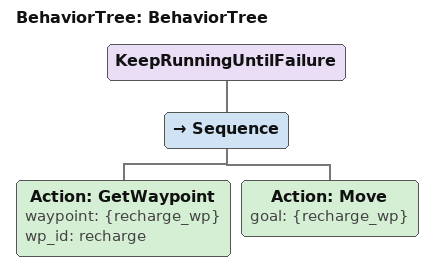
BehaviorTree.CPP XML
<?xml version="1.0"?>
<root main_tree_to_execute="BehaviorTree">
    <BehaviorTree ID="BehaviorTree">
        <KeepRunningUntilFailure>
            <Sequence>
                <Action ID="GetWaypoint" waypoint="{recharge_wp}" wp_id="recharge"/>
                <Action ID="Move" goal="{recharge_wp}"/>
            </Sequence>
        </KeepRunningUntilFailure>
    </BehaviorTree>
</root>
